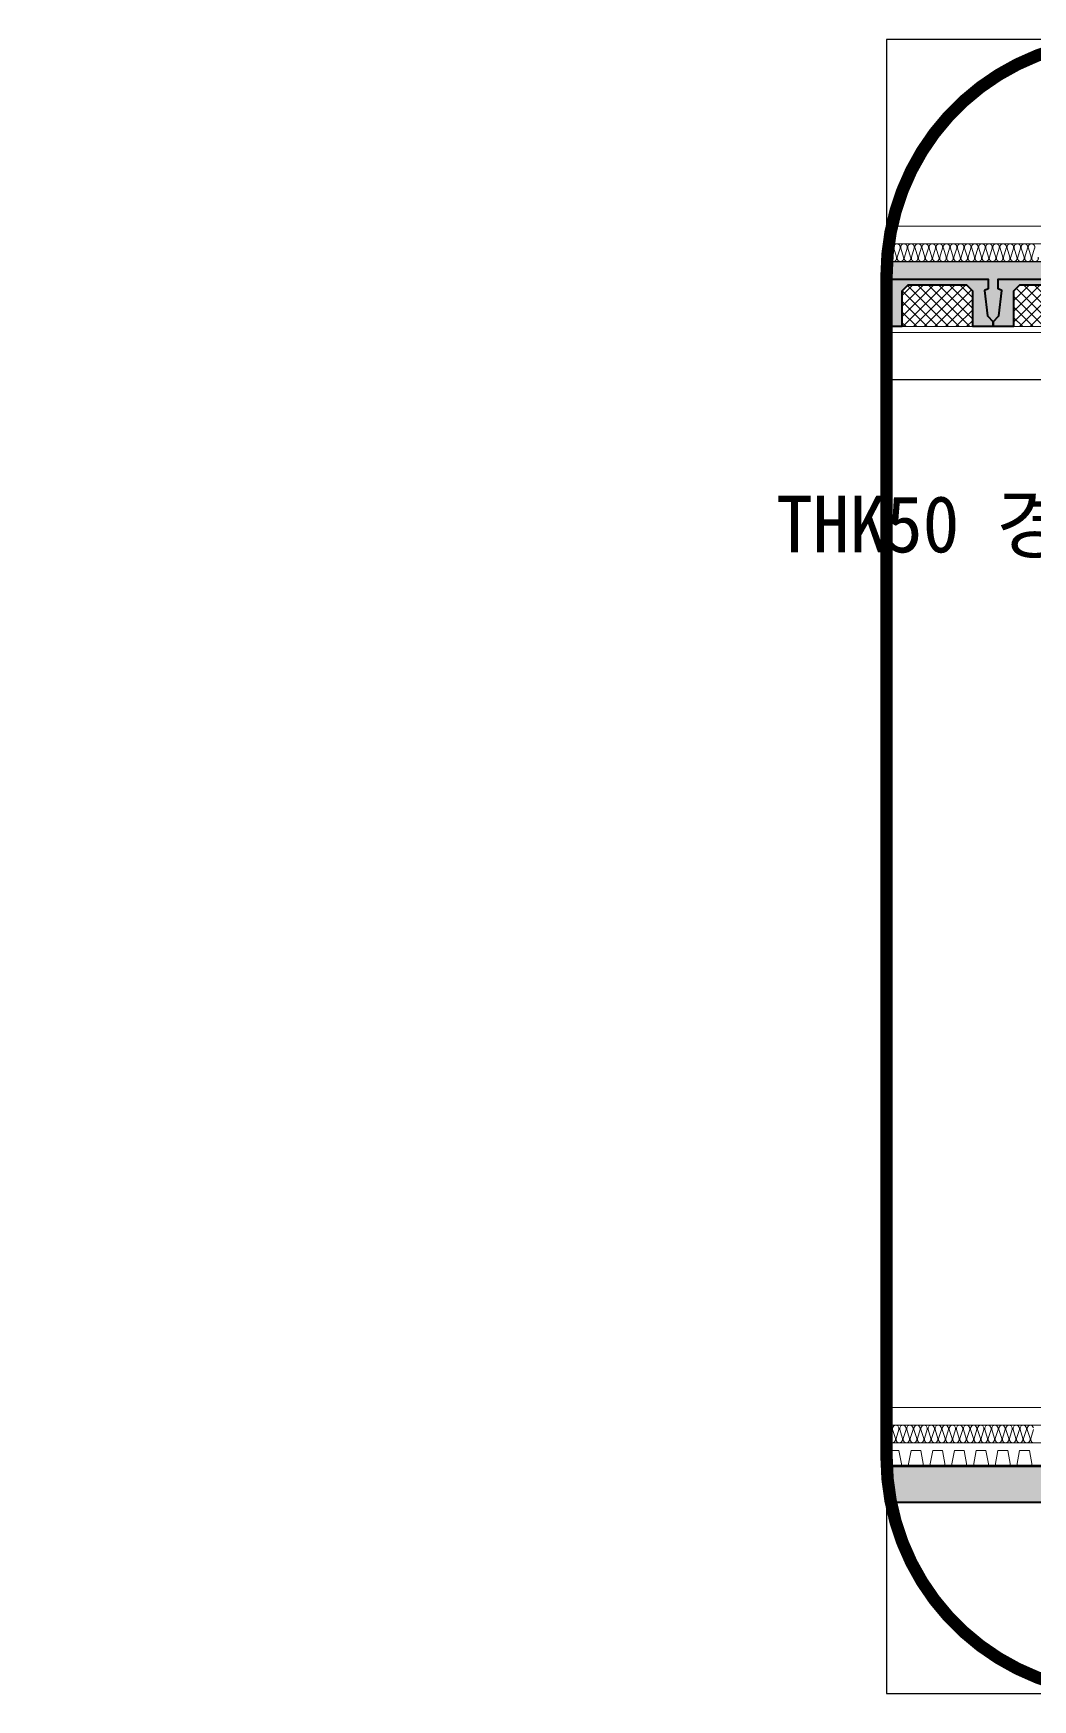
# Model space of a CAD drawing. Header units: millimetres. Extents: x -408440 to 245560, y -226171 to -13195.
# Drawn here: x 123609 to 144767, y -226171 to -190907 of the extents above; entities that cross this region are included whole.
import ezdxf
from ezdxf.enums import TextEntityAlignment as Align
from ezdxf.xclip import XClip

# ---------------------------------------------------------------- set-up
doc = ezdxf.new("R2010")
doc.units = ezdxf.units.MM
doc.header["$LTSCALE"] = 5
doc.header["$MEASUREMENT"] = 0
for name, pattern in [('0731_main_plan$0$form_$0$y-Landschaft$0$_$1$20120914_Verkehrsflächen_Grün$0$20120628_xref - Gammel$1$3_H-GL_F1_U3 - Default$0${ Offset Lines }', [0]), ('CEN', [62, 60, -1, 0, -1]), ('DASHDOTX2', [2, 1, -0.5, 0, -0.5]), ('HID', [2, 1.1, -0.9])]:
    doc.linetypes.add(name, pattern=pattern)
doc.layers.get('0').update_dxf_attribs({"linetype": 'CONTINUOUS'})
for name, color, linetype, lineweight in [('A-CONC-LIN1', 2, 'CONTINUOUS', 40), ('A-CONC-LIN2', 7, 'CONTINUOUS', 25), ('A-ELEV-LIN2', 7, 'CONTINUOUS', 25), ('A-MKXS-MAK2', 3, 'DASHDOTX2', 25), ('A-MKXS-TEXT1', 3, 'CONTINUOUS', 25), ('A-XXXX-DRBD', 9, 'CONTINUOUS', 20), ('A-XXXX-FIN2', 6, 'CONTINUOUS', 20), ('A-XXXX-INSL1', 15, 'CONTINUOUS', 18), ('A-XXXX-INSL2', 8, 'CONTINUOUS', 18), ('A-XXXX-WAT1', 9, 'HID', 20)]:
    doc.layers.add(name, color=color, linetype=linetype, lineweight=lineweight)
doc.layers.add('A-CONC-SOLD', color=253, linetype='CEN')
doc.layers.add('A-XXXX-NPLT', color=144, linetype='CONTINUOUS', lineweight=15, plot=False)
doc.styles.add('돋움체', font='')
doc.styles.add('맑은고딕', font='malgun.ttf')
doc.styles.get('돋움체').set_extended_font_data('DotumChe')

# ---------------------------------------------------------------- blocks, each defined once
blk = doc.blocks.new('PS2')
at = {"layer": 'A-CONC-SOLD'}
h = blk.add_hatch(color=256, dxfattribs=at)
h.dxf.hatch_style = 1
h.paths.add_polyline_path([(1198, 0), (-1198, 0), (-1198, -510), (-1150, -460), (-1125, -245), (-1155, -230), (-1155, -150), (1155, -150), (1155, -230), (1125, -245), (1150, -460), (1198, -510)])
h = blk.add_hatch(color=256, dxfattribs=at)
h.dxf.hatch_style = 1
h.paths.add_polyline_path([(-1150, -460), (-1198, -510), (-1198, -550), (-1025, -550), (-1025, -510), (-1025, -250), (-975, -200), (-475, -200), (-425, -250), (-425, -510), (-425, -550), (-300, -550), (-300, -510), (-300, -250), (-250, -200), (250, -200), (300, -250), (300, -510), (300, -550), (425, -550), (425, -510), (425, -250), (475, -200), (975, -200), (1025, -250), (1025, -510), (1025, -550), (1198, -550), (1198, -510), (1150, -460), (1125, -245), (1155, -230), (1155, -150), (-1155, -150), (-1155, -230), (-1125, -245)])
at = {"layer": 'A-XXXX-INSL2'}
h = blk.add_hatch(dxfattribs=at)
h.set_pattern_fill('ANSI37', color=256, scale=20)
h.set_pattern_definition([(45, (-289951.5, -41968), (-44.90128, 44.90128), []), (135, (-289951.5, -41968), (-44.90128, -44.90128), [])])
h.paths.add_polyline_path([(-975, -200), (-1025, -250), (-1025, -510), (-1025, -550), (-425, -550), (-425, -510), (-425, -250), (-475, -200)])
h.paths.add_polyline_path([(-250, -200), (-300, -250), (-300, -510), (-300, -550), (300, -550), (300, -510), (300, -250), (250, -200)])
h.paths.add_polyline_path([(425, -510), (425, -550), (1025, -550), (1025, -510), (1025, -250), (975, -200), (475, -200), (425, -250)])
at = {"layer": 'A-CONC-LIN1', "color": 2, "linetype": '0731_main_plan$0$form_$0$y-Landschaft$0$_$1$20120914_Verkehrsflächen_Grün$0$20120628_xref - Gammel$1$3_H-GL_F1_U3 - Default$0${ Offset Lines }'}
blk.add_lwpolyline([(-300, -250), (-300, -510), (-300, -510), (-300, -550), (-425, -550), (-425, -510), (-425, -510), (-425, -250), (-475, -200), (-975, -200), (-1025, -250), (-1025, -510), (-1025, -510), (-1025, -550), (-1198, -550), (-1198, -510), (-1150, -460), (-1125, -245), (-1155, -230), (-1155, -150), (1155, -150), (1155, -230), (1125, -245), (1150, -460), (1198, -510), (1198, -550), (1025, -550), (1025, -510), (1025, -510), (1025, -250), (975, -200), (475, -200), (425, -250), (425, -510), (425, -510), (425, -550), (300, -550), (300, -510), (300, -510), (300, -250), (250, -200), (-250, -200)], close=True, dxfattribs=at)
at = {"layer": 'A-CONC-LIN2'}
blk.add_line((-1198, 0), (1198, 0), dxfattribs=at)
at = {"layer": 'A-XXXX-NPLT'}
for p, q in [((-1025, -550), (-425, -550)), ((-300, -550), (300, -550)), ((425, -550), (1025, -550))]:
    blk.add_line(p, q, dxfattribs=at)
at = {"layer": 'A-XXXX-NPLT', "style": '맑은고딕'}
blk.add_text('PS2', height=100, dxfattribs=at).set_placement((0, -75), align=Align.MIDDLE)
blk = doc.blocks.new('지하2층')
at = {"layer": 'A-CONC-SOLD'}
h = blk.add_hatch(color=256, dxfattribs=at)
h.dxf.hatch_style = 1
h.paths.add_polyline_path([(4801324, -401919), (4801494, -401919), (4801479, -401928), (4801479, -402319), (4759169, -402319), (4759169, -401928), (4759154, -401919), (4759324, -401919), (4759324, -401129), (4759124, -401129), (4759124, -401619), (4682414, -401619), (4682414, -401119), (4682234, -401119), (4682234, -401619), (4681974, -401619), (4681974, -392419), (4681274, -392419), (4681274, -401919), (4758324, -401919), (4758324, -402619), (4802324, -402619), (4802324, -401919), (4879374, -401919), (4879374, -392419), (4878674, -392419), (4878674, -401619), (4878414, -401619), (4878414, -401119), (4878234, -401119), (4878234, -401619), (4801524, -401619), (4801524, -401129), (4801324, -401129)])
at = {"layer": 'A-CONC-LIN1'}
for points in [[(4801324, -401919), (4801494, -401919), (4801479, -401928), (4801479, -402319), (4759169, -402319), (4759169, -401928), (4759154, -401919), (4759324, -401919), (4759324, -401129), (4759124, -401129), (4759124, -401619), (4682414, -401619), (4682414, -401119), (4682234, -401119), (4682234, -401619), (4681974, -401619), (4681974, -392419), (4681274, -392419), (4681274, -401919), (4758324, -401919), (4758324, -402619), (4802324, -402619), (4802324, -401919), (4879374, -401919)], [(4878234, -401619), (4801524, -401619), (4801524, -401129), (4801324, -401129), (4801324, -401919)]]:
    blk.add_lwpolyline(points, dxfattribs=at)
at = {"layer": 'A-CONC-LIN2'}
blk.add_lwpolyline([(4878664, -392419), (4878664, -401594), (4878649, -401609), (4878439, -401609), (4878424, -401594), (4878424, -401109), (4878224, -401109), (4878224, -401594), (4878209, -401609), (4801549, -401609), (4801534, -401594), (4801534, -401119), (4801324, -401119), (4801324, -401129)], dxfattribs=at)
at = {"layer": 'A-ELEV-LIN2'}
blk.add_line((4811224, -392419), (4804024, -392419), dxfattribs=at)
at = {"layer": 'A-XXXX-DRBD'}
blk.add_lwpolyline([(4809494, -401609), (4809439, -401609), (4809416, -401484), (4809333, -401484), (4809310, -401609), (4809255, -401609), (4809232, -401484), (4809149, -401484), (4809126, -401609), (4809071, -401609), (4809048, -401484), (4808965, -401484), (4808941, -401609), (4808887, -401609), (4808864, -401484), (4808781, -401484), (4808757, -401609), (4808703, -401609), (4808679, -401484), (4808597, -401484), (4808573, -401609), (4808519, -401609), (4808495, -401484), (4808413, -401484), (4808389, -401609), (4808335, -401609), (4808311, -401484), (4808228, -401484), (4808205, -401609), (4808150, -401609), (4808127, -401484), (4808044, -401484), (4808021, -401609), (4807966, -401609), (4807943, -401484), (4807860, -401484), (4807837, -401609), (4807782, -401609), (4807759, -401484), (4807676, -401484), (4807653, -401609), (4807598, -401609), (4807575, -401484), (4807492, -401484), (4807469, -401609), (4807414, -401609), (4807391, -401484), (4807308, -401484), (4807285, -401609), (4807230, -401609), (4807207, -401484), (4807124, -401484), (4807101, -401609), (4807046, -401609), (4807023, -401484), (4806940, -401484), (4806917, -401609), (4806862, -401609), (4806839, -401484), (4806756, -401484), (4806732, -401609), (4806678, -401609), (4806654, -401484), (4806572, -401484), (4806548, -401609), (4806494, -401609), (4806470, -401484), (4806388, -401484), (4806364, -401609), (4806310, -401609), (4806286, -401484), (4806203, -401484), (4806180, -401609), (4806126, -401609), (4806102, -401484), (4806019, -401484), (4805996, -401609), (4805941, -401609), (4805918, -401484), (4805835, -401484), (4805812, -401609), (4805757, -401609), (4805734, -401484), (4805651, -401484), (4805628, -401609), (4805573, -401609), (4805550, -401484), (4805467, -401484), (4805444, -401609), (4805389, -401609), (4805366, -401484), (4805283, -401484), (4805260, -401609), (4805205, -401609), (4805182, -401484), (4805099, -401484), (4805076, -401609), (4805021, -401609), (4804998, -401484), (4804915, -401484), (4804892, -401609), (4804837, -401609), (4804814, -401484), (4804731, -401484), (4804707, -401609), (4804653, -401609), (4804629, -401484), (4804547, -401484), (4804523, -401609), (4804469, -401609), (4804445, -401484), (4804363, -401484), (4804339, -401609), (4804285, -401609), (4804261, -401484), (4804178, -401484), (4804155, -401609), (4804101, -401609), (4804077, -401484), (4803994, -401484), (4803971, -401609), (4803916, -401609), (4803893, -401484), (4803810, -401484), (4803787, -401609), (4803732, -401609), (4803709, -401484), (4803626, -401484), (4803603, -401609), (4803548, -401609), (4803525, -401484), (4803442, -401484), (4803419, -401609), (4803364, -401609), (4803341, -401484), (4803258, -401484), (4803235, -401609), (4803180, -401609), (4803157, -401484), (4803074, -401484), (4803051, -401609), (4802996, -401609), (4802973, -401484), (4802890, -401484), (4802867, -401609), (4802812, -401609), (4802789, -401484), (4802706, -401484), (4802682, -401609), (4802628, -401609), (4802605, -401484), (4802522, -401484), (4802498, -401609), (4802444, -401609), (4802420, -401484), (4802338, -401484), (4802314, -401609), (4802260, -401609), (4802236, -401484), (4802154, -401484), (4802130, -401609), (4802076, -401609), (4802052, -401484), (4801969, -401484), (4801946, -401609), (4801891, -401609), (4801868, -401484), (4801785, -401484), (4801762, -401609), (4801707, -401609), (4801684, -401484), (4801601, -401484), (4801578, -401609), (4801549, -401609)], dxfattribs=at)
at = {"layer": 'A-XXXX-FIN2'}
blk.add_line((4801924, -391119), (4878824, -391119), dxfattribs=at)
blk.add_lwpolyline([(4801424, -401119), (4878024, -401119)], dxfattribs=at)
at = {"layer": 'A-XXXX-INSL1'}
blk.add_lwpolyline([(4823274, -392069), (4820274, -392069), (4820274, -392019), (4802024, -392019)], dxfattribs=at)
at = {"layer": 'A-XXXX-INSL2'}
blk.add_line((4801924, -391269), (4878824, -391269), dxfattribs=at)
blk.add_lwpolyline([(4809490, -391382, -1.37259), (4809437, -391382), (4809460, -391305, 1.37259), (4809407, -391305), (4809430, -391382, -1.37259), (4809377, -391382), (4809400, -391305, 1.37259), (4809347, -391305), (4809370, -391382, -1.37259), (4809317, -391382), (4809340, -391305, 1.37259), (4809287, -391305), (4809310, -391382, -1.37259), (4809257, -391382), (4809280, -391305, 1.37259), (4809227, -391305), (4809250, -391382, -1.37259), (4809197, -391382), (4809220, -391305, 1.37259), (4809167, -391305), (4809190, -391382, -1.37259), (4809137, -391382), (4809160, -391305, 1.37259), (4809107, -391305), (4809130, -391382, -1.37259), (4809077, -391382), (4809100, -391305, 1.37259), (4809047, -391305), (4809070, -391382, -1.37259), (4809017, -391382), (4809040, -391305, 1.37259), (4808987, -391305), (4809010, -391382, -1.37259), (4808957, -391382), (4808980, -391305, 1.37259), (4808927, -391305), (4808950, -391382, -1.37259), (4808897, -391382), (4808920, -391305, 1.37259), (4808867, -391305), (4808890, -391382, -1.37259), (4808837, -391382), (4808860, -391305, 1.37259), (4808807, -391305), (4808830, -391382, -1.37259), (4808777, -391382), (4808800, -391305, 1.37259), (4808747, -391305), (4808770, -391382, -1.37259), (4808717, -391382), (4808740, -391305, 1.37259), (4808687, -391305), (4808710, -391382, -1.37259), (4808657, -391382), (4808680, -391305, 1.37259), (4808627, -391305), (4808650, -391382, -1.37259), (4808597, -391382), (4808620, -391305, 1.37259), (4808567, -391305), (4808590, -391382, -1.37259), (4808537, -391382), (4808560, -391305, 1.37259), (4808507, -391305), (4808530, -391382, -1.37259), (4808477, -391382), (4808500, -391305, 1.37259), (4808447, -391305), (4808470, -391382, -1.37259), (4808417, -391382), (4808440, -391305, 1.37259), (4808387, -391305), (4808410, -391382, -1.37259), (4808357, -391382), (4808380, -391305, 1.37259), (4808327, -391305), (4808350, -391382, -1.37259), (4808297, -391382), (4808320, -391305, 1.37259), (4808267, -391305), (4808290, -391382, -1.37259), (4808237, -391382), (4808260, -391305, 1.37259), (4808207, -391305), (4808230, -391382, -1.37259), (4808177, -391382), (4808200, -391305, 1.37259), (4808147, -391305), (4808170, -391382, -1.37259), (4808117, -391382), (4808140, -391305, 1.37259), (4808087, -391305), (4808110, -391382, -1.37259), (4808057, -391382), (4808080, -391305, 1.37259), (4808027, -391305), (4808050, -391382, -1.37259), (4807997, -391382), (4808020, -391305, 1.37259), (4807967, -391305), (4807990, -391382, -1.37259), (4807937, -391382), (4807960, -391305, 1.37259), (4807907, -391305), (4807930, -391382, -1.37259), (4807877, -391382), (4807900, -391305, 1.37259), (4807847, -391305), (4807870, -391382, -1.37259), (4807817, -391382), (4807840, -391305, 1.37259), (4807787, -391305), (4807810, -391382, -1.37259), (4807757, -391382), (4807780, -391305, 1.37259), (4807727, -391305), (4807750, -391382, -1.37259), (4807697, -391382), (4807720, -391305, 1.37259), (4807667, -391305), (4807690, -391382, -1.37259), (4807637, -391382), (4807660, -391305, 1.37259), (4807607, -391305), (4807630, -391382, -1.37259), (4807577, -391382), (4807600, -391305, 1.37259), (4807547, -391305), (4807570, -391382, -1.37259), (4807517, -391382), (4807540, -391305, 1.37259), (4807487, -391305), (4807510, -391382, -1.37259), (4807457, -391382), (4807480, -391305, 1.37259), (4807427, -391305), (4807450, -391382, -1.37259), (4807397, -391382), (4807420, -391305, 1.37259), (4807367, -391305), (4807390, -391382, -1.37259), (4807337, -391382), (4807360, -391305, 1.37259), (4807307, -391305), (4807330, -391382, -1.37259), (4807277, -391382), (4807300, -391305, 1.37259), (4807247, -391305), (4807270, -391382, -1.37259), (4807217, -391382), (4807240, -391305, 1.37259), (4807187, -391305), (4807210, -391382, -1.37259), (4807157, -391382), (4807180, -391305, 1.37259), (4807127, -391305), (4807150, -391382, -1.37259), (4807097, -391382), (4807120, -391305, 1.37259), (4807067, -391305), (4807090, -391382, -1.37259), (4807037, -391382), (4807060, -391305, 1.37259), (4807007, -391305), (4807030, -391382, -1.37259), (4806977, -391382), (4807000, -391305, 1.37259), (4806947, -391305), (4806970, -391382, -1.37259), (4806917, -391382), (4806940, -391305, 1.37259), (4806887, -391305), (4806910, -391382, -1.37259), (4806857, -391382), (4806880, -391305, 1.37259), (4806827, -391305), (4806850, -391382, -1.37259), (4806797, -391382), (4806820, -391305, 1.37259), (4806767, -391305), (4806790, -391382, -1.37259), (4806737, -391382), (4806760, -391305, 1.37259), (4806707, -391305), (4806730, -391382, -1.37259), (4806677, -391382), (4806700, -391305, 1.37259), (4806647, -391305), (4806670, -391382, -1.37259), (4806617, -391382), (4806640, -391305, 1.37259), (4806587, -391305), (4806610, -391382, -1.37259), (4806557, -391382), (4806580, -391305, 1.37259), (4806527, -391305), (4806550, -391382, -1.37259), (4806497, -391382), (4806520, -391305, 1.37259), (4806467, -391305), (4806490, -391382, -1.37259), (4806437, -391382), (4806460, -391305, 1.37259), (4806407, -391305), (4806430, -391382, -1.37259), (4806377, -391382), (4806400, -391305, 1.37259), (4806347, -391305), (4806370, -391382, -1.37259), (4806317, -391382), (4806340, -391305, 1.37259), (4806287, -391305), (4806310, -391382, -1.37259), (4806257, -391382), (4806280, -391305, 1.37259), (4806227, -391305), (4806250, -391382, -1.37259), (4806197, -391382), (4806220, -391305, 1.37259), (4806167, -391305), (4806190, -391382, -1.37259), (4806137, -391382), (4806160, -391305, 1.37259), (4806107, -391305), (4806130, -391382, -1.37259), (4806077, -391382), (4806100, -391305, 1.37259), (4806047, -391305), (4806070, -391382, -1.37259), (4806017, -391382), (4806040, -391305, 1.37259), (4805987, -391305), (4806010, -391382, -1.37259), (4805957, -391382), (4805980, -391305, 1.37259), (4805927, -391305), (4805950, -391382, -1.37259), (4805897, -391382), (4805920, -391305, 1.37259), (4805867, -391305), (4805890, -391382, -1.37259), (4805837, -391382), (4805860, -391305, 1.37259), (4805807, -391305), (4805830, -391382, -1.37259), (4805777, -391382), (4805800, -391305, 1.37259), (4805747, -391305), (4805770, -391382, -1.37259), (4805717, -391382), (4805740, -391305, 1.37259), (4805687, -391305), (4805710, -391382, -1.37259), (4805657, -391382), (4805680, -391305, 1.37259), (4805627, -391305), (4805650, -391382, -1.37259), (4805597, -391382), (4805620, -391305, 1.37259), (4805567, -391305), (4805590, -391382, -1.37259), (4805537, -391382), (4805560, -391305, 1.37259), (4805507, -391305), (4805530, -391382, -1.37259), (4805477, -391382), (4805500, -391305, 1.37259), (4805447, -391305), (4805470, -391382, -1.37259), (4805417, -391382), (4805440, -391305, 1.37259), (4805387, -391305), (4805410, -391382, -1.37259), (4805357, -391382), (4805380, -391305, 1.37259), (4805327, -391305), (4805350, -391382, -1.37259), (4805297, -391382), (4805320, -391305, 1.37259), (4805267, -391305), (4805290, -391382, -1.37259), (4805237, -391382), (4805260, -391305, 1.37259), (4805207, -391305), (4805230, -391382, -1.37259), (4805177, -391382), (4805200, -391305, 1.37259), (4805147, -391305), (4805170, -391382, -1.37259), (4805117, -391382), (4805140, -391305, 1.37259), (4805087, -391305), (4805110, -391382, -1.37259), (4805057, -391382), (4805080, -391305, 1.37259), (4805027, -391305), (4805050, -391382, -1.37259), (4804997, -391382), (4805020, -391305, 1.37259), (4804967, -391305), (4804990, -391382, -1.37259), (4804937, -391382), (4804960, -391305, 1.37259), (4804907, -391305), (4804930, -391382, -1.37259), (4804877, -391382), (4804900, -391305, 1.37259), (4804847, -391305), (4804870, -391382, -1.37259), (4804817, -391382), (4804840, -391305, 1.37259), (4804787, -391305), (4804810, -391382, -1.37259), (4804757, -391382), (4804780, -391305, 1.37259), (4804727, -391305), (4804750, -391382, -1.37259), (4804697, -391382), (4804720, -391305, 1.37259), (4804667, -391305), (4804690, -391382, -1.37259), (4804637, -391382), (4804660, -391305, 1.37259), (4804607, -391305), (4804630, -391382, -1.37259), (4804577, -391382), (4804600, -391305, 1.37259), (4804547, -391305), (4804570, -391382, -1.37259), (4804517, -391382), (4804540, -391305, 1.37259), (4804487, -391305), (4804510, -391382, -1.37259), (4804457, -391382), (4804480, -391305, 1.37259), (4804427, -391305), (4804450, -391382, -1.37259), (4804397, -391382), (4804420, -391305, 1.37259), (4804367, -391305), (4804390, -391382, -1.37259), (4804337, -391382), (4804360, -391305, 1.37259), (4804307, -391305), (4804330, -391382, -1.37259), (4804277, -391382), (4804300, -391305, 1.37259), (4804247, -391305), (4804270, -391382, -1.37259), (4804217, -391382), (4804240, -391305, 1.37259), (4804187, -391305), (4804210, -391382, -1.37259), (4804157, -391382), (4804180, -391305, 1.37259), (4804127, -391305), (4804150, -391382, -1.37259), (4804097, -391382), (4804120, -391305, 1.37259), (4804067, -391305), (4804090, -391382, -1.37259), (4804037, -391382), (4804060, -391305, 1.37259), (4804007, -391305), (4804030, -391382, -1.37259), (4803977, -391382), (4804000, -391305, 1.37259), (4803947, -391305), (4803970, -391382, -1.37259), (4803917, -391382), (4803940, -391305, 1.37259), (4803887, -391305), (4803910, -391382, -1.37259), (4803857, -391382), (4803880, -391305, 1.37259), (4803827, -391305), (4803850, -391382, -1.37259), (4803797, -391382), (4803820, -391305, 1.37259), (4803767, -391305), (4803790, -391382, -1.37259), (4803737, -391382), (4803760, -391305, 1.37259), (4803707, -391305), (4803730, -391382, -1.37259), (4803677, -391382), (4803700, -391305, 1.37259), (4803647, -391305), (4803670, -391382, -1.37259), (4803617, -391382), (4803640, -391305, 1.37259), (4803587, -391305), (4803610, -391382, -1.37259), (4803557, -391382), (4803580, -391305, 1.37259), (4803527, -391305), (4803550, -391382, -1.37259), (4803497, -391382), (4803520, -391305, 1.37259), (4803467, -391305), (4803490, -391382, -1.37259), (4803437, -391382), (4803460, -391305, 1.37259), (4803407, -391305), (4803430, -391382, -1.37259), (4803377, -391382), (4803400, -391305, 1.37259), (4803347, -391305), (4803370, -391382, -1.37259), (4803317, -391382), (4803340, -391305, 1.37259), (4803287, -391305), (4803310, -391382, -1.37259), (4803257, -391382), (4803280, -391305, 1.37259), (4803227, -391305), (4803250, -391382, -1.37259), (4803197, -391382), (4803220, -391305, 1.37259), (4803167, -391305), (4803190, -391382, -1.37259), (4803137, -391382), (4803160, -391305, 1.37259), (4803107, -391305), (4803130, -391382, -1.37259), (4803077, -391382), (4803100, -391305, 1.37259), (4803047, -391305), (4803070, -391382, -1.37259), (4803017, -391382), (4803040, -391305, 1.37259), (4802987, -391305), (4803010, -391382, -1.37259), (4802957, -391382), (4802980, -391305, 1.37259), (4802927, -391305), (4802950, -391382, -1.37259), (4802897, -391382), (4802920, -391305, 1.37259), (4802867, -391305), (4802890, -391382, -1.37259), (4802837, -391382), (4802860, -391305, 1.37259), (4802807, -391305), (4802830, -391382, -1.37259), (4802777, -391382), (4802800, -391305, 1.37259), (4802747, -391305), (4802770, -391382, -1.37259), (4802717, -391382), (4802740, -391305, 1.37259), (4802687, -391305), (4802710, -391382, -1.37259), (4802657, -391382), (4802680, -391305, 1.37259), (4802627, -391305), (4802650, -391382, -1.37259), (4802597, -391382), (4802620, -391305, 1.37259), (4802567, -391305), (4802590, -391382, -1.37259), (4802537, -391382), (4802560, -391305, 1.37259), (4802507, -391305), (4802530, -391382, -1.37259), (4802477, -391382), (4802500, -391305, 1.37259), (4802447, -391305), (4802470, -391382, -1.37259), (4802417, -391382), (4802440, -391305, 1.37259), (4802387, -391305), (4802410, -391382, -1.37259), (4802357, -391382), (4802380, -391305, 1.37259), (4802327, -391305), (4802350, -391382, -1.37259), (4802297, -391382), (4802320, -391305, 1.37259), (4802267, -391305), (4802290, -391382, -1.37259), (4802237, -391382), (4802260, -391305, 1.37259), (4802207, -391305), (4802230, -391382, -1.37259), (4802177, -391382), (4802200, -391305, 1.37259), (4802147, -391305), (4802170, -391382, -1.37259), (4802117, -391382), (4802140, -391305, 1.37259), (4802087, -391305), (4802110, -391382, -1.37259), (4802057, -391382), (4802080, -391305, 1.37259), (4802027, -391305), (4802050, -391382, -1.37259), (4801997, -391382), (4802020, -391305, 1.37259), (4801967, -391305), (4801990, -391382, -1.37259), (4801937, -391382), (4801960, -391305, 0.471828), (4801934, -391269)], format="xyb", dxfattribs=at)
for points in [[(4878224, -401269), (4801534, -401269)], [(4801534, -401419), (4801550, -401413), (4801561, -401398), (4801561, -401381), (4801537, -401306), (4801537, -401290), (4801547, -401275), (4801564, -401269), (4801580, -401275), (4801591, -401290), (4801591, -401306), (4801567, -401381), (4801567, -401398), (4801577, -401413), (4801594, -401419), (4801610, -401413), (4801621, -401398), (4801621, -401381), (4801597, -401306), (4801597, -401290), (4801607, -401275), (4801624, -401269), (4801640, -401275), (4801651, -401290), (4801651, -401306), (4801627, -401381), (4801627, -401398), (4801637, -401413), (4801654, -401419), (4801670, -401413), (4801681, -401398), (4801681, -401381), (4801657, -401306), (4801657, -401290), (4801667, -401275), (4801684, -401269), (4801700, -401275), (4801711, -401290), (4801711, -401306), (4801687, -401381), (4801687, -401398), (4801697, -401413), (4801714, -401419), (4801730, -401413), (4801741, -401398), (4801741, -401381), (4801717, -401306), (4801717, -401290), (4801727, -401275), (4801744, -401269), (4801760, -401275), (4801771, -401290), (4801771, -401306), (4801747, -401381), (4801747, -401398), (4801757, -401413), (4801774, -401419), (4801790, -401413), (4801801, -401398), (4801801, -401381), (4801777, -401306), (4801777, -401290), (4801787, -401275), (4801804, -401269), (4801820, -401275), (4801831, -401290), (4801831, -401306), (4801807, -401381), (4801807, -401398), (4801817, -401413), (4801834, -401419), (4801850, -401413), (4801861, -401398), (4801861, -401381), (4801837, -401306), (4801837, -401290), (4801847, -401275), (4801864, -401269), (4801880, -401275), (4801891, -401290), (4801891, -401306), (4801867, -401381), (4801867, -401398), (4801877, -401413), (4801894, -401419), (4801910, -401413), (4801921, -401398), (4801921, -401381), (4801897, -401306), (4801897, -401290), (4801907, -401275), (4801924, -401269), (4801940, -401275), (4801951, -401290), (4801951, -401306), (4801927, -401381), (4801927, -401398), (4801937, -401413), (4801954, -401419), (4801970, -401413), (4801981, -401398), (4801981, -401381), (4801957, -401306), (4801957, -401290), (4801967, -401275), (4801984, -401269), (4802000, -401275), (4802011, -401290), (4802011, -401306), (4801987, -401381), (4801987, -401398), (4801997, -401413), (4802014, -401419), (4802030, -401413), (4802041, -401398), (4802041, -401381), (4802017, -401306), (4802017, -401290), (4802027, -401275), (4802044, -401269), (4802060, -401275), (4802071, -401290), (4802071, -401306), (4802047, -401381), (4802047, -401398), (4802057, -401413), (4802074, -401419), (4802090, -401413), (4802101, -401398), (4802101, -401381), (4802077, -401306), (4802077, -401290), (4802087, -401275), (4802104, -401269), (4802120, -401275), (4802131, -401290), (4802131, -401306), (4802107, -401381), (4802107, -401398), (4802117, -401413), (4802134, -401419), (4802150, -401413), (4802161, -401398), (4802161, -401381), (4802137, -401306), (4802137, -401290), (4802147, -401275), (4802164, -401269), (4802180, -401275), (4802191, -401290), (4802191, -401306), (4802167, -401381), (4802167, -401398), (4802177, -401413), (4802194, -401419), (4802210, -401413), (4802221, -401398), (4802221, -401381), (4802197, -401306), (4802197, -401290), (4802207, -401275), (4802224, -401269), (4802240, -401275), (4802251, -401290), (4802251, -401306), (4802227, -401381), (4802227, -401398), (4802237, -401413), (4802254, -401419), (4802270, -401413), (4802281, -401398), (4802281, -401381), (4802257, -401306), (4802257, -401290), (4802267, -401275), (4802284, -401269), (4802300, -401275), (4802311, -401290), (4802311, -401306), (4802287, -401381), (4802287, -401398), (4802297, -401413), (4802314, -401419), (4802330, -401413), (4802341, -401398), (4802341, -401381), (4802317, -401306), (4802317, -401290), (4802327, -401275), (4802344, -401269), (4802360, -401275), (4802371, -401290), (4802371, -401306), (4802347, -401381), (4802347, -401398), (4802357, -401413), (4802374, -401419), (4802390, -401413), (4802401, -401398), (4802401, -401381), (4802377, -401306), (4802377, -401290), (4802387, -401275), (4802404, -401269), (4802420, -401275), (4802431, -401290), (4802431, -401306), (4802407, -401381), (4802407, -401398), (4802417, -401413), (4802434, -401419), (4802450, -401413), (4802461, -401398), (4802461, -401381), (4802437, -401306), (4802437, -401290), (4802447, -401275), (4802464, -401269), (4802480, -401275), (4802491, -401290), (4802491, -401306), (4802467, -401381), (4802467, -401398), (4802477, -401413), (4802494, -401419), (4802510, -401413), (4802521, -401398), (4802521, -401381), (4802497, -401306), (4802497, -401290), (4802507, -401275), (4802524, -401269), (4802540, -401275), (4802551, -401290), (4802551, -401306), (4802527, -401381), (4802527, -401398), (4802537, -401413), (4802554, -401419), (4802570, -401413), (4802581, -401398), (4802581, -401381), (4802557, -401306), (4802557, -401290), (4802567, -401275), (4802584, -401269), (4802600, -401275), (4802611, -401290), (4802611, -401306), (4802587, -401381), (4802587, -401398), (4802597, -401413), (4802614, -401419), (4802630, -401413), (4802641, -401398), (4802641, -401381), (4802617, -401306), (4802617, -401290), (4802627, -401275), (4802644, -401269), (4802660, -401275), (4802671, -401290), (4802671, -401306), (4802647, -401381), (4802647, -401398), (4802657, -401413), (4802674, -401419), (4802690, -401413), (4802701, -401398), (4802701, -401381), (4802677, -401306), (4802677, -401290), (4802687, -401275), (4802704, -401269), (4802720, -401275), (4802731, -401290), (4802731, -401306), (4802707, -401381), (4802707, -401398), (4802717, -401413), (4802734, -401419), (4802750, -401413), (4802761, -401398), (4802761, -401381), (4802737, -401306), (4802737, -401290), (4802747, -401275), (4802764, -401269), (4802780, -401275), (4802791, -401290), (4802791, -401306), (4802767, -401381), (4802767, -401398), (4802777, -401413), (4802794, -401419), (4802810, -401413), (4802821, -401398), (4802821, -401381), (4802797, -401306), (4802797, -401290), (4802807, -401275), (4802824, -401269), (4802840, -401275), (4802851, -401290), (4802851, -401306), (4802827, -401381), (4802827, -401398), (4802837, -401413), (4802854, -401419), (4802870, -401413), (4802881, -401398), (4802881, -401381), (4802857, -401306), (4802857, -401290), (4802867, -401275), (4802884, -401269), (4802900, -401275), (4802911, -401290), (4802911, -401306), (4802887, -401381), (4802887, -401398), (4802897, -401413), (4802914, -401419), (4802930, -401413), (4802941, -401398), (4802941, -401381), (4802917, -401306), (4802917, -401290), (4802927, -401275), (4802944, -401269), (4802960, -401275), (4802971, -401290), (4802971, -401306), (4802947, -401381), (4802947, -401398), (4802957, -401413), (4802974, -401419), (4802990, -401413), (4803001, -401398), (4803001, -401381), (4802977, -401306), (4802977, -401290), (4802987, -401275), (4803004, -401269), (4803020, -401275), (4803031, -401290), (4803031, -401306), (4803007, -401381), (4803007, -401398), (4803017, -401413), (4803034, -401419), (4803050, -401413), (4803061, -401398), (4803061, -401381), (4803037, -401306), (4803037, -401290), (4803047, -401275), (4803064, -401269), (4803080, -401275), (4803091, -401290), (4803091, -401306), (4803067, -401381), (4803067, -401398), (4803077, -401413), (4803094, -401419), (4803110, -401413), (4803121, -401398), (4803121, -401381), (4803097, -401306), (4803097, -401290), (4803107, -401275), (4803124, -401269), (4803140, -401275), (4803151, -401290), (4803151, -401306), (4803127, -401381), (4803127, -401398), (4803137, -401413), (4803154, -401419), (4803170, -401413), (4803181, -401398), (4803181, -401381), (4803157, -401306), (4803157, -401290), (4803167, -401275), (4803184, -401269), (4803200, -401275), (4803211, -401290), (4803211, -401306), (4803187, -401381), (4803187, -401398), (4803197, -401413), (4803214, -401419), (4803230, -401413), (4803241, -401398), (4803241, -401381), (4803217, -401306), (4803217, -401290), (4803227, -401275), (4803244, -401269), (4803260, -401275), (4803271, -401290), (4803271, -401306), (4803247, -401381), (4803247, -401398), (4803257, -401413), (4803274, -401419), (4803290, -401413), (4803301, -401398), (4803301, -401381), (4803277, -401306), (4803277, -401290), (4803287, -401275), (4803304, -401269), (4803320, -401275), (4803331, -401290), (4803331, -401306), (4803307, -401381), (4803307, -401398), (4803317, -401413), (4803334, -401419), (4803350, -401413), (4803361, -401398), (4803361, -401381), (4803337, -401306), (4803337, -401290), (4803347, -401275), (4803364, -401269), (4803380, -401275), (4803391, -401290), (4803391, -401306), (4803367, -401381), (4803367, -401398), (4803377, -401413), (4803394, -401419), (4803410, -401413), (4803421, -401398), (4803421, -401381), (4803397, -401306), (4803397, -401290), (4803407, -401275), (4803424, -401269), (4803440, -401275), (4803451, -401290), (4803451, -401306), (4803427, -401381), (4803427, -401398), (4803437, -401413), (4803454, -401419), (4803470, -401413), (4803481, -401398), (4803481, -401381), (4803457, -401306), (4803457, -401290), (4803467, -401275), (4803484, -401269), (4803500, -401275), (4803511, -401290), (4803511, -401306), (4803487, -401381), (4803487, -401398), (4803497, -401413), (4803514, -401419), (4803530, -401413), (4803541, -401398), (4803541, -401381), (4803517, -401306), (4803517, -401290), (4803527, -401275), (4803544, -401269), (4803560, -401275), (4803571, -401290), (4803571, -401306), (4803547, -401381), (4803547, -401398), (4803557, -401413), (4803574, -401419), (4803590, -401413), (4803601, -401398), (4803601, -401381), (4803577, -401306), (4803577, -401290), (4803587, -401275), (4803604, -401269), (4803620, -401275), (4803631, -401290), (4803631, -401306), (4803607, -401381), (4803607, -401398), (4803617, -401413), (4803634, -401419), (4803650, -401413), (4803661, -401398), (4803661, -401381), (4803637, -401306), (4803637, -401290), (4803647, -401275), (4803664, -401269), (4803680, -401275), (4803691, -401290), (4803691, -401306), (4803667, -401381), (4803667, -401398), (4803677, -401413), (4803694, -401419), (4803710, -401413), (4803721, -401398), (4803721, -401381), (4803697, -401306), (4803697, -401290), (4803707, -401275), (4803724, -401269), (4803740, -401275), (4803751, -401290), (4803751, -401306), (4803727, -401381), (4803727, -401398), (4803737, -401413), (4803754, -401419), (4803770, -401413), (4803781, -401398), (4803781, -401381), (4803757, -401306), (4803757, -401290), (4803767, -401275), (4803784, -401269), (4803800, -401275), (4803811, -401290), (4803811, -401306), (4803787, -401381), (4803787, -401398), (4803797, -401413), (4803814, -401419), (4803830, -401413), (4803841, -401398), (4803841, -401381), (4803817, -401306), (4803817, -401290), (4803827, -401275), (4803844, -401269), (4803860, -401275), (4803871, -401290), (4803871, -401306), (4803847, -401381), (4803847, -401398), (4803857, -401413), (4803874, -401419), (4803890, -401413), (4803901, -401398), (4803901, -401381), (4803877, -401306), (4803877, -401290), (4803887, -401275), (4803904, -401269), (4803920, -401275), (4803931, -401290), (4803931, -401306), (4803907, -401381), (4803907, -401398), (4803917, -401413), (4803934, -401419), (4803950, -401413), (4803961, -401398), (4803961, -401381), (4803937, -401306), (4803937, -401290), (4803947, -401275), (4803964, -401269), (4803980, -401275), (4803991, -401290), (4803991, -401306), (4803967, -401381), (4803967, -401398), (4803977, -401413), (4803994, -401419), (4804010, -401413), (4804021, -401398), (4804021, -401381), (4803997, -401306), (4803997, -401290), (4804007, -401275), (4804024, -401269), (4804040, -401275), (4804051, -401290), (4804051, -401306), (4804027, -401381), (4804027, -401398), (4804037, -401413), (4804054, -401419), (4804070, -401413), (4804081, -401398), (4804081, -401381), (4804057, -401306), (4804057, -401290), (4804067, -401275), (4804084, -401269), (4804100, -401275), (4804111, -401290), (4804111, -401306), (4804087, -401381), (4804087, -401398), (4804097, -401413), (4804114, -401419), (4804130, -401413), (4804141, -401398), (4804141, -401381), (4804117, -401306), (4804117, -401290), (4804127, -401275), (4804144, -401269), (4804160, -401275), (4804171, -401290), (4804171, -401306), (4804147, -401381), (4804147, -401398), (4804157, -401413), (4804174, -401419), (4804190, -401413), (4804201, -401398), (4804201, -401381), (4804177, -401306), (4804177, -401290), (4804187, -401275), (4804204, -401269), (4804220, -401275), (4804231, -401290), (4804231, -401306), (4804207, -401381), (4804207, -401398), (4804217, -401413), (4804234, -401419), (4804250, -401413), (4804261, -401398), (4804261, -401381), (4804237, -401306), (4804237, -401290), (4804247, -401275), (4804264, -401269), (4804280, -401275), (4804291, -401290), (4804291, -401306), (4804267, -401381), (4804267, -401398), (4804277, -401413), (4804294, -401419), (4804310, -401413), (4804321, -401398), (4804321, -401381), (4804297, -401306), (4804297, -401290), (4804307, -401275), (4804324, -401269), (4804340, -401275), (4804351, -401290), (4804351, -401306), (4804327, -401381), (4804327, -401398), (4804337, -401413), (4804354, -401419), (4804370, -401413), (4804381, -401398), (4804381, -401381), (4804357, -401306), (4804357, -401290), (4804367, -401275), (4804384, -401269), (4804400, -401275), (4804411, -401290), (4804411, -401306), (4804387, -401381), (4804387, -401398), (4804397, -401413), (4804414, -401419), (4804430, -401413), (4804441, -401398), (4804441, -401381), (4804417, -401306), (4804417, -401290), (4804427, -401275), (4804444, -401269), (4804460, -401275), (4804471, -401290), (4804471, -401306), (4804447, -401381), (4804447, -401398), (4804457, -401413), (4804474, -401419), (4804490, -401413), (4804501, -401398), (4804501, -401381), (4804477, -401306), (4804477, -401290), (4804487, -401275), (4804504, -401269), (4804520, -401275), (4804531, -401290), (4804531, -401306), (4804507, -401381), (4804507, -401398), (4804517, -401413), (4804534, -401419), (4804550, -401413), (4804561, -401398), (4804561, -401381), (4804537, -401306), (4804537, -401290), (4804547, -401275), (4804564, -401269), (4804580, -401275), (4804591, -401290), (4804591, -401306), (4804567, -401381), (4804567, -401398), (4804577, -401413), (4804594, -401419), (4804610, -401413), (4804621, -401398), (4804621, -401381), (4804597, -401306), (4804597, -401290), (4804607, -401275), (4804624, -401269), (4804640, -401275), (4804651, -401290), (4804651, -401306), (4804627, -401381), (4804627, -401398), (4804637, -401413), (4804654, -401419), (4804670, -401413), (4804681, -401398), (4804681, -401381), (4804657, -401306), (4804657, -401290), (4804667, -401275), (4804684, -401269), (4804700, -401275), (4804711, -401290), (4804711, -401306), (4804687, -401381), (4804687, -401398), (4804697, -401413), (4804714, -401419), (4804730, -401413), (4804741, -401398), (4804741, -401381), (4804717, -401306), (4804717, -401290), (4804727, -401275), (4804744, -401269), (4804760, -401275), (4804771, -401290), (4804771, -401306), (4804747, -401381), (4804747, -401398), (4804757, -401413), (4804774, -401419), (4804790, -401413), (4804801, -401398), (4804801, -401381), (4804777, -401306), (4804777, -401290), (4804787, -401275), (4804804, -401269), (4804820, -401275), (4804831, -401290), (4804831, -401306), (4804807, -401381), (4804807, -401398), (4804817, -401413), (4804834, -401419), (4804850, -401413), (4804861, -401398), (4804861, -401381), (4804837, -401306), (4804837, -401290), (4804847, -401275), (4804864, -401269), (4804880, -401275), (4804891, -401290), (4804891, -401306), (4804867, -401381), (4804867, -401398), (4804877, -401413), (4804894, -401419), (4804910, -401413), (4804921, -401398), (4804921, -401381), (4804897, -401306), (4804897, -401290), (4804907, -401275), (4804924, -401269), (4804940, -401275), (4804951, -401290), (4804951, -401306), (4804927, -401381), (4804927, -401398), (4804937, -401413), (4804954, -401419), (4804970, -401413), (4804981, -401398), (4804981, -401381), (4804957, -401306), (4804957, -401290), (4804967, -401275), (4804984, -401269), (4805000, -401275), (4805011, -401290), (4805011, -401306), (4804987, -401381), (4804987, -401398), (4804997, -401413), (4805014, -401419), (4805030, -401413), (4805041, -401398), (4805041, -401381), (4805017, -401306), (4805017, -401290), (4805027, -401275), (4805044, -401269), (4805060, -401275), (4805071, -401290), (4805071, -401306), (4805047, -401381), (4805047, -401398), (4805057, -401413), (4805074, -401419), (4805090, -401413), (4805101, -401398), (4805101, -401381), (4805077, -401306), (4805077, -401290), (4805087, -401275), (4805104, -401269), (4805120, -401275), (4805131, -401290), (4805131, -401306), (4805107, -401381), (4805107, -401398), (4805117, -401413), (4805134, -401419), (4805150, -401413), (4805161, -401398), (4805161, -401381), (4805137, -401306), (4805137, -401290), (4805147, -401275), (4805164, -401269), (4805180, -401275), (4805191, -401290), (4805191, -401306), (4805167, -401381), (4805167, -401398), (4805177, -401413), (4805194, -401419), (4805210, -401413), (4805221, -401398), (4805221, -401381), (4805197, -401306), (4805197, -401290), (4805207, -401275), (4805224, -401269), (4805240, -401275), (4805251, -401290), (4805251, -401306), (4805227, -401381), (4805227, -401398), (4805237, -401413), (4805254, -401419), (4805270, -401413), (4805281, -401398), (4805281, -401381), (4805257, -401306), (4805257, -401290), (4805267, -401275), (4805284, -401269), (4805300, -401275), (4805311, -401290), (4805311, -401306), (4805287, -401381), (4805287, -401398), (4805297, -401413), (4805314, -401419), (4805330, -401413), (4805341, -401398), (4805341, -401381), (4805317, -401306), (4805317, -401290), (4805327, -401275), (4805344, -401269), (4805360, -401275), (4805371, -401290), (4805371, -401306), (4805347, -401381), (4805347, -401398), (4805357, -401413), (4805374, -401419), (4805390, -401413), (4805401, -401398), (4805401, -401381), (4805377, -401306), (4805377, -401290), (4805387, -401275), (4805404, -401269), (4805420, -401275), (4805431, -401290), (4805431, -401306), (4805407, -401381), (4805407, -401398), (4805417, -401413), (4805434, -401419), (4805450, -401413), (4805461, -401398), (4805461, -401381), (4805437, -401306), (4805437, -401290), (4805447, -401275), (4805464, -401269), (4805480, -401275), (4805491, -401290), (4805491, -401306), (4805467, -401381), (4805467, -401398), (4805477, -401413), (4805494, -401419), (4805510, -401413), (4805521, -401398), (4805521, -401381), (4805497, -401306), (4805497, -401290), (4805507, -401275), (4805524, -401269), (4805540, -401275), (4805551, -401290), (4805551, -401306), (4805527, -401381), (4805527, -401398), (4805537, -401413), (4805554, -401419), (4805570, -401413), (4805581, -401398), (4805581, -401381), (4805557, -401306), (4805557, -401290), (4805567, -401275), (4805584, -401269), (4805600, -401275), (4805611, -401290), (4805611, -401306), (4805587, -401381), (4805587, -401398), (4805597, -401413), (4805614, -401419), (4805630, -401413), (4805641, -401398), (4805641, -401381), (4805617, -401306), (4805617, -401290), (4805627, -401275), (4805644, -401269), (4805660, -401275), (4805671, -401290), (4805671, -401306), (4805647, -401381), (4805647, -401398), (4805657, -401413), (4805674, -401419), (4805690, -401413), (4805701, -401398), (4805701, -401381), (4805677, -401306), (4805677, -401290), (4805687, -401275), (4805704, -401269), (4805720, -401275), (4805731, -401290), (4805731, -401306), (4805707, -401381), (4805707, -401398), (4805717, -401413), (4805734, -401419), (4805750, -401413), (4805761, -401398), (4805761, -401381), (4805737, -401306), (4805737, -401290), (4805747, -401275), (4805764, -401269), (4805780, -401275), (4805791, -401290), (4805791, -401306), (4805767, -401381), (4805767, -401398), (4805777, -401413), (4805794, -401419), (4805810, -401413), (4805821, -401398), (4805821, -401381), (4805797, -401306), (4805797, -401290), (4805807, -401275), (4805824, -401269), (4805840, -401275), (4805851, -401290), (4805851, -401306), (4805827, -401381), (4805827, -401398), (4805837, -401413), (4805854, -401419), (4805870, -401413), (4805881, -401398), (4805881, -401381), (4805857, -401306), (4805857, -401290), (4805867, -401275), (4805884, -401269), (4805900, -401275), (4805911, -401290), (4805911, -401306), (4805887, -401381), (4805887, -401398), (4805897, -401413), (4805914, -401419), (4805930, -401413), (4805941, -401398), (4805941, -401381), (4805917, -401306), (4805917, -401290), (4805927, -401275), (4805944, -401269), (4805960, -401275), (4805971, -401290), (4805971, -401306), (4805947, -401381), (4805947, -401398), (4805957, -401413), (4805974, -401419), (4805990, -401413), (4806001, -401398), (4806001, -401381), (4805977, -401306), (4805977, -401290), (4805987, -401275), (4806004, -401269), (4806020, -401275), (4806031, -401290), (4806031, -401306), (4806007, -401381), (4806007, -401398), (4806017, -401413), (4806034, -401419), (4806050, -401413), (4806061, -401398), (4806061, -401381), (4806037, -401306), (4806037, -401290), (4806047, -401275), (4806064, -401269), (4806080, -401275), (4806091, -401290), (4806091, -401306), (4806067, -401381), (4806067, -401398), (4806077, -401413), (4806094, -401419), (4806110, -401413), (4806121, -401398), (4806121, -401381), (4806097, -401306), (4806097, -401290), (4806107, -401275), (4806124, -401269), (4806140, -401275), (4806151, -401290), (4806151, -401306), (4806127, -401381), (4806127, -401398), (4806137, -401413), (4806154, -401419), (4806170, -401413), (4806181, -401398), (4806181, -401381), (4806157, -401306), (4806157, -401290), (4806167, -401275), (4806184, -401269), (4806200, -401275), (4806211, -401290), (4806211, -401306), (4806187, -401381), (4806187, -401398), (4806197, -401413), (4806214, -401419), (4806230, -401413), (4806241, -401398), (4806241, -401381), (4806217, -401306), (4806217, -401290), (4806227, -401275), (4806244, -401269), (4806260, -401275), (4806271, -401290), (4806271, -401306), (4806247, -401381), (4806247, -401398), (4806257, -401413), (4806274, -401419), (4806290, -401413), (4806301, -401398), (4806301, -401381), (4806277, -401306), (4806277, -401290), (4806287, -401275), (4806304, -401269), (4806320, -401275), (4806331, -401290), (4806331, -401306), (4806307, -401381), (4806307, -401398), (4806317, -401413), (4806334, -401419), (4806350, -401413), (4806361, -401398), (4806361, -401381), (4806337, -401306), (4806337, -401290), (4806347, -401275), (4806364, -401269), (4806380, -401275), (4806391, -401290), (4806391, -401306), (4806367, -401381), (4806367, -401398), (4806377, -401413), (4806394, -401419), (4806410, -401413), (4806421, -401398), (4806421, -401381), (4806397, -401306), (4806397, -401290), (4806407, -401275), (4806424, -401269), (4806440, -401275), (4806451, -401290), (4806451, -401306), (4806427, -401381), (4806427, -401398), (4806437, -401413), (4806454, -401419), (4806470, -401413), (4806481, -401398), (4806481, -401381), (4806457, -401306), (4806457, -401290), (4806467, -401275), (4806484, -401269), (4806500, -401275), (4806511, -401290), (4806511, -401306), (4806487, -401381), (4806487, -401398), (4806497, -401413), (4806514, -401419), (4806530, -401413), (4806541, -401398), (4806541, -401381), (4806517, -401306), (4806517, -401290), (4806527, -401275), (4806544, -401269), (4806560, -401275), (4806571, -401290), (4806571, -401306), (4806547, -401381), (4806547, -401398), (4806557, -401413), (4806574, -401419), (4806590, -401413), (4806601, -401398), (4806601, -401381), (4806577, -401306), (4806577, -401290), (4806587, -401275), (4806604, -401269), (4806620, -401275), (4806631, -401290), (4806631, -401306), (4806607, -401381), (4806607, -401398), (4806617, -401413), (4806634, -401419), (4806650, -401413), (4806661, -401398), (4806661, -401381), (4806637, -401306), (4806637, -401290), (4806647, -401275), (4806664, -401269), (4806680, -401275), (4806691, -401290), (4806691, -401306), (4806667, -401381), (4806667, -401398), (4806677, -401413), (4806694, -401419), (4806710, -401413), (4806721, -401398), (4806721, -401381), (4806697, -401306), (4806697, -401290), (4806707, -401275), (4806724, -401269), (4806740, -401275), (4806751, -401290), (4806751, -401306), (4806727, -401381), (4806727, -401398), (4806737, -401413), (4806754, -401419), (4806770, -401413), (4806781, -401398), (4806781, -401381), (4806757, -401306), (4806757, -401290), (4806767, -401275), (4806784, -401269), (4806800, -401275), (4806811, -401290), (4806811, -401306), (4806787, -401381), (4806787, -401398), (4806797, -401413), (4806814, -401419), (4806830, -401413), (4806841, -401398), (4806841, -401381), (4806817, -401306), (4806817, -401290), (4806827, -401275), (4806844, -401269), (4806860, -401275), (4806871, -401290), (4806871, -401306), (4806847, -401381), (4806847, -401398), (4806857, -401413), (4806874, -401419), (4806890, -401413), (4806901, -401398), (4806901, -401381), (4806877, -401306), (4806877, -401290), (4806887, -401275), (4806904, -401269), (4806920, -401275), (4806931, -401290), (4806931, -401306), (4806907, -401381), (4806907, -401398), (4806917, -401413), (4806934, -401419), (4806950, -401413), (4806961, -401398), (4806961, -401381), (4806937, -401306), (4806937, -401290), (4806947, -401275), (4806964, -401269), (4806980, -401275), (4806991, -401290), (4806991, -401306), (4806967, -401381), (4806967, -401398), (4806977, -401413), (4806994, -401419), (4807010, -401413), (4807021, -401398), (4807021, -401381), (4806997, -401306), (4806997, -401290), (4807007, -401275), (4807024, -401269), (4807040, -401275), (4807051, -401290), (4807051, -401306), (4807027, -401381), (4807027, -401398), (4807037, -401413), (4807054, -401419), (4807070, -401413), (4807081, -401398), (4807081, -401381), (4807057, -401306), (4807057, -401290), (4807067, -401275), (4807084, -401269), (4807100, -401275), (4807111, -401290), (4807111, -401306), (4807087, -401381), (4807087, -401398), (4807097, -401413), (4807114, -401419), (4807130, -401413), (4807141, -401398), (4807141, -401381), (4807117, -401306), (4807117, -401290), (4807127, -401275), (4807144, -401269), (4807160, -401275), (4807171, -401290), (4807171, -401306), (4807147, -401381), (4807147, -401398), (4807157, -401413), (4807174, -401419), (4807190, -401413), (4807201, -401398), (4807201, -401381), (4807177, -401306), (4807177, -401290), (4807187, -401275), (4807204, -401269), (4807220, -401275), (4807231, -401290), (4807231, -401306), (4807207, -401381), (4807207, -401398), (4807217, -401413), (4807234, -401419), (4807250, -401413), (4807261, -401398), (4807261, -401381), (4807237, -401306), (4807237, -401290), (4807247, -401275), (4807264, -401269), (4807280, -401275), (4807291, -401290), (4807291, -401306), (4807267, -401381), (4807267, -401398), (4807277, -401413), (4807294, -401419), (4807310, -401413), (4807321, -401398), (4807321, -401381), (4807297, -401306), (4807297, -401290), (4807307, -401275), (4807324, -401269), (4807340, -401275), (4807351, -401290), (4807351, -401306), (4807327, -401381), (4807327, -401398), (4807337, -401413), (4807354, -401419), (4807370, -401413), (4807381, -401398), (4807381, -401381), (4807357, -401306), (4807357, -401290), (4807367, -401275), (4807384, -401269), (4807400, -401275), (4807411, -401290), (4807411, -401306), (4807387, -401381), (4807387, -401398), (4807397, -401413), (4807414, -401419), (4807430, -401413), (4807441, -401398), (4807441, -401381), (4807417, -401306), (4807417, -401290), (4807427, -401275), (4807444, -401269), (4807460, -401275), (4807471, -401290), (4807471, -401306), (4807447, -401381), (4807447, -401398), (4807457, -401413), (4807474, -401419), (4807490, -401413), (4807501, -401398), (4807501, -401381), (4807477, -401306), (4807477, -401290), (4807487, -401275), (4807504, -401269), (4807520, -401275), (4807531, -401290), (4807531, -401306), (4807507, -401381), (4807507, -401398), (4807517, -401413), (4807534, -401419), (4807550, -401413), (4807561, -401398), (4807561, -401381), (4807537, -401306), (4807537, -401290), (4807547, -401275), (4807564, -401269), (4807580, -401275), (4807591, -401290), (4807591, -401306), (4807567, -401381), (4807567, -401398), (4807577, -401413), (4807594, -401419), (4807610, -401413), (4807621, -401398), (4807621, -401381), (4807597, -401306), (4807597, -401290), (4807607, -401275), (4807624, -401269), (4807640, -401275), (4807651, -401290), (4807651, -401306), (4807627, -401381), (4807627, -401398), (4807637, -401413), (4807654, -401419), (4807670, -401413), (4807681, -401398), (4807681, -401381), (4807657, -401306), (4807657, -401290), (4807667, -401275), (4807684, -401269), (4807700, -401275), (4807711, -401290), (4807711, -401306), (4807687, -401381), (4807687, -401398), (4807697, -401413), (4807714, -401419), (4807730, -401413), (4807741, -401398), (4807741, -401381), (4807717, -401306), (4807717, -401290), (4807727, -401275), (4807744, -401269), (4807760, -401275), (4807771, -401290), (4807771, -401306), (4807747, -401381), (4807747, -401398), (4807757, -401413), (4807774, -401419), (4807790, -401413), (4807801, -401398), (4807801, -401381), (4807777, -401306), (4807777, -401290), (4807787, -401275), (4807804, -401269), (4807820, -401275), (4807831, -401290), (4807831, -401306), (4807807, -401381), (4807807, -401398), (4807817, -401413), (4807834, -401419), (4807850, -401413), (4807861, -401398), (4807861, -401381), (4807837, -401306), (4807837, -401290), (4807847, -401275), (4807864, -401269), (4807880, -401275), (4807891, -401290), (4807891, -401306), (4807867, -401381), (4807867, -401398), (4807877, -401413), (4807894, -401419), (4807910, -401413), (4807921, -401398), (4807921, -401381), (4807897, -401306), (4807897, -401290), (4807907, -401275), (4807924, -401269), (4807940, -401275), (4807951, -401290), (4807951, -401306), (4807927, -401381), (4807927, -401398), (4807937, -401413), (4807954, -401419), (4807970, -401413), (4807981, -401398), (4807981, -401381), (4807957, -401306), (4807957, -401290), (4807967, -401275), (4807984, -401269), (4808000, -401275), (4808011, -401290), (4808011, -401306), (4807987, -401381), (4807987, -401398), (4807997, -401413), (4808014, -401419), (4808030, -401413), (4808041, -401398), (4808041, -401381), (4808017, -401306), (4808017, -401290), (4808027, -401275), (4808044, -401269), (4808060, -401275), (4808071, -401290), (4808071, -401306), (4808047, -401381), (4808047, -401398), (4808057, -401413), (4808074, -401419), (4808090, -401413), (4808101, -401398), (4808101, -401381), (4808077, -401306), (4808077, -401290), (4808087, -401275), (4808104, -401269), (4808120, -401275), (4808131, -401290), (4808131, -401306), (4808107, -401381), (4808107, -401398), (4808117, -401413), (4808134, -401419), (4808150, -401413), (4808161, -401398), (4808161, -401381), (4808137, -401306), (4808137, -401290), (4808147, -401275), (4808164, -401269), (4808180, -401275), (4808191, -401290), (4808191, -401306), (4808167, -401381), (4808167, -401398), (4808177, -401413), (4808194, -401419), (4808210, -401413), (4808221, -401398), (4808221, -401381), (4808197, -401306), (4808197, -401290), (4808207, -401275), (4808224, -401269), (4808240, -401275), (4808251, -401290), (4808251, -401306), (4808227, -401381), (4808227, -401398), (4808237, -401413), (4808254, -401419), (4808270, -401413), (4808281, -401398), (4808281, -401381), (4808257, -401306), (4808257, -401290), (4808267, -401275), (4808284, -401269), (4808300, -401275), (4808311, -401290), (4808311, -401306), (4808287, -401381), (4808287, -401398), (4808297, -401413), (4808314, -401419), (4808330, -401413), (4808341, -401398), (4808341, -401381), (4808317, -401306), (4808317, -401290), (4808327, -401275), (4808344, -401269), (4808360, -401275), (4808371, -401290), (4808371, -401306), (4808347, -401381), (4808347, -401398), (4808357, -401413), (4808374, -401419), (4808390, -401413), (4808401, -401398), (4808401, -401381), (4808377, -401306), (4808377, -401290), (4808387, -401275), (4808404, -401269), (4808420, -401275), (4808431, -401290), (4808431, -401306), (4808407, -401381), (4808407, -401398), (4808417, -401413), (4808434, -401419), (4808450, -401413), (4808461, -401398), (4808461, -401381), (4808437, -401306), (4808437, -401290), (4808447, -401275), (4808464, -401269), (4808480, -401275), (4808491, -401290), (4808491, -401306), (4808467, -401381), (4808467, -401398), (4808477, -401413), (4808494, -401419), (4808510, -401413), (4808521, -401398), (4808521, -401381), (4808497, -401306), (4808497, -401290), (4808507, -401275), (4808524, -401269), (4808540, -401275), (4808551, -401290), (4808551, -401306), (4808527, -401381), (4808527, -401398), (4808537, -401413), (4808554, -401419), (4808570, -401413), (4808581, -401398), (4808581, -401381), (4808557, -401306), (4808557, -401290), (4808567, -401275), (4808584, -401269), (4808600, -401275), (4808611, -401290), (4808611, -401306), (4808587, -401381), (4808587, -401398), (4808597, -401413), (4808614, -401419), (4808630, -401413), (4808641, -401398), (4808641, -401381), (4808617, -401306), (4808617, -401290), (4808627, -401275), (4808644, -401269), (4808660, -401275), (4808671, -401290), (4808671, -401306), (4808647, -401381), (4808647, -401398), (4808657, -401413), (4808674, -401419), (4808690, -401413), (4808701, -401398), (4808701, -401381), (4808677, -401306), (4808677, -401290), (4808687, -401275), (4808704, -401269), (4808720, -401275), (4808731, -401290), (4808731, -401306), (4808707, -401381), (4808707, -401398), (4808717, -401413), (4808734, -401419), (4808750, -401413), (4808761, -401398), (4808761, -401381), (4808737, -401306), (4808737, -401290), (4808747, -401275), (4808764, -401269), (4808780, -401275), (4808791, -401290), (4808791, -401306), (4808767, -401381), (4808767, -401398), (4808777, -401413), (4808794, -401419), (4808810, -401413), (4808821, -401398), (4808821, -401381), (4808797, -401306), (4808797, -401290), (4808807, -401275), (4808824, -401269), (4808840, -401275), (4808851, -401290), (4808851, -401306), (4808827, -401381), (4808827, -401398), (4808837, -401413), (4808854, -401419), (4808870, -401413), (4808881, -401398), (4808881, -401381), (4808857, -401306), (4808857, -401290), (4808867, -401275), (4808884, -401269), (4808900, -401275), (4808911, -401290), (4808911, -401306), (4808887, -401381), (4808887, -401398), (4808897, -401413), (4808914, -401419), (4808930, -401413), (4808941, -401398), (4808941, -401381), (4808917, -401306), (4808917, -401290), (4808927, -401275), (4808944, -401269), (4808960, -401275), (4808971, -401290), (4808971, -401306), (4808947, -401381), (4808947, -401398), (4808957, -401413), (4808974, -401419), (4808990, -401413), (4809001, -401398), (4809001, -401381), (4808977, -401306), (4808977, -401290), (4808987, -401275), (4809004, -401269), (4809020, -401275), (4809031, -401290), (4809031, -401306), (4809007, -401381), (4809007, -401398), (4809017, -401413), (4809034, -401419), (4809050, -401413), (4809061, -401398), (4809061, -401381), (4809037, -401306), (4809037, -401290), (4809047, -401275), (4809064, -401269), (4809080, -401275), (4809091, -401290), (4809091, -401306), (4809067, -401381), (4809067, -401398), (4809077, -401413), (4809094, -401419), (4809110, -401413), (4809121, -401398), (4809121, -401381), (4809097, -401306), (4809097, -401290), (4809107, -401275), (4809124, -401269), (4809140, -401275), (4809151, -401290), (4809151, -401306), (4809127, -401381), (4809127, -401398), (4809137, -401413), (4809154, -401419), (4809170, -401413), (4809181, -401398), (4809181, -401381), (4809157, -401306), (4809157, -401290), (4809167, -401275), (4809184, -401269), (4809200, -401275), (4809211, -401290), (4809211, -401306), (4809187, -401381), (4809187, -401398), (4809197, -401413), (4809214, -401419), (4809230, -401413), (4809241, -401398), (4809241, -401381), (4809217, -401306), (4809217, -401290), (4809227, -401275), (4809244, -401269), (4809260, -401275), (4809271, -401290), (4809271, -401306), (4809247, -401381), (4809247, -401398), (4809257, -401413), (4809274, -401419), (4809290, -401413), (4809301, -401398), (4809301, -401381), (4809277, -401306), (4809277, -401290), (4809287, -401275), (4809304, -401269), (4809320, -401275), (4809331, -401290), (4809331, -401306), (4809307, -401381), (4809307, -401398), (4809317, -401413), (4809334, -401419), (4809350, -401413), (4809361, -401398), (4809361, -401381), (4809337, -401306), (4809337, -401290), (4809347, -401275), (4809364, -401269), (4809380, -401275), (4809391, -401290), (4809391, -401306), (4809367, -401381), (4809367, -401398), (4809377, -401413), (4809394, -401419), (4809410, -401413), (4809421, -401398), (4809421, -401381), (4809397, -401306), (4809397, -401290), (4809407, -401275), (4809424, -401269), (4809440, -401275), (4809451, -401290)], [(4809451, -401306), (4809427, -401381), (4809427, -401398), (4809437, -401413), (4809454, -401419)], [(4878224, -401419), (4801534, -401419)]]:
    blk.add_lwpolyline(points, dxfattribs=at)
at = {"layer": 'A-XXXX-WAT1', "ltscale": 50}
blk.add_lwpolyline([(4878669, -392419), (4878669, -401596), (4878651, -401614), (4878437, -401614), (4878419, -401596), (4878419, -401114), (4878229, -401114), (4878229, -401596), (4878211, -401614), (4801547, -401614), (4801529, -401596), (4801529, -401124), (4801324, -401124)], dxfattribs=at)
for p in [(4807911, -391419), (4810306, -391419)]:
    blk.add_blockref('PS2', p)

msp = doc.modelspace()

# ---------------------------------------------------------------- linework, layer by layer
at = {"layer": 'A-MKXS-MAK2', "ltscale": 500, "const_width": 262.5}
msp.add_lwpolyline([(146672.6, -226040), (210060, -226040, 0.4142136), (215060, -221040), (215060, -196038.5, 0.4142136), (210060, -191038.5), (146672.6, -191038.5, 0.4142136), (141672.6, -196038.5), (141672.6, -221040, 0.4142136)], format="xyb", close=True, dxfattribs=at)

# ---------------------------------------------------------------- block references
ref = msp.add_blockref('지하2층', (-11878841.9, 782809.4), dxfattribs=dict(xscale=2.5, yscale=2.5, zscale=2.5))
XClip(ref).set_block_clipping_path([(4808205.797060851, -403539.763741599), (4837560.757056457, -389539.1669572717)])

# ---------------------------------------------------------------- texts
at = {"layer": 'A-MKXS-TEXT1', "style": '돋움체'}
msp.add_text('THK50 경질우레탄 뿜칠 위 세라믹계뿜칠', height=1200, dxfattribs=at).set_placement((167397.8, -201291.8), align=Align.MIDDLE_RIGHT)

doc.saveas('drawing.dxf')
